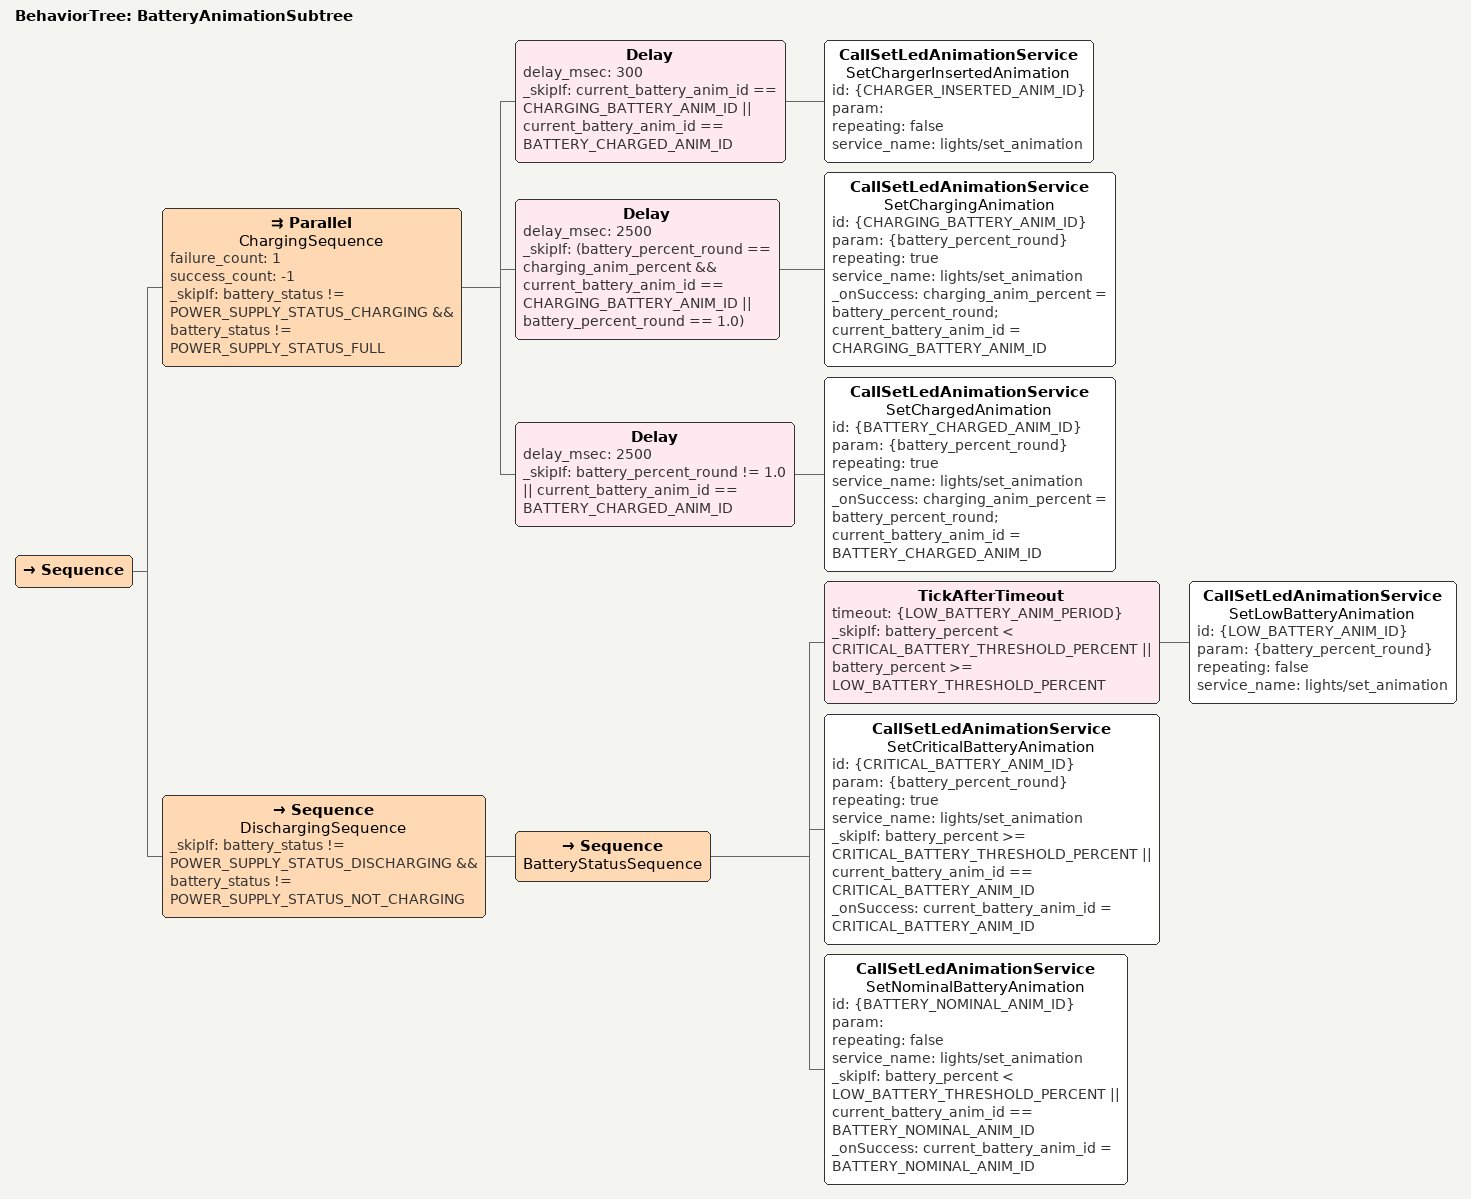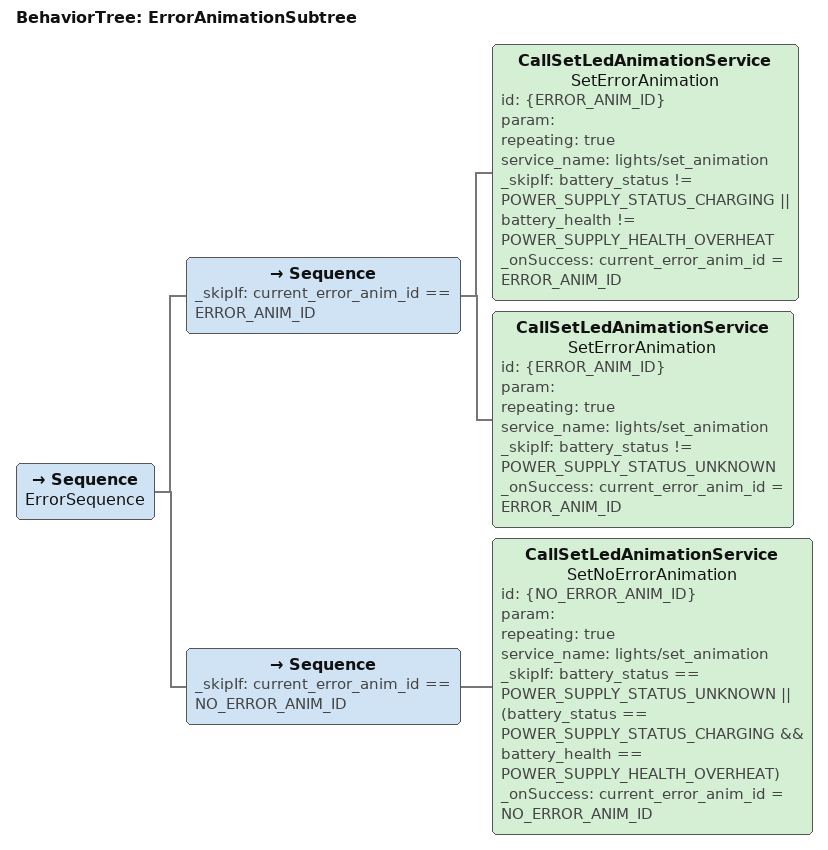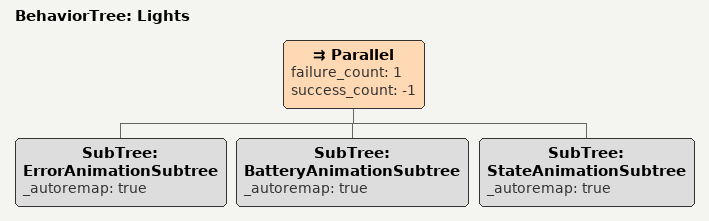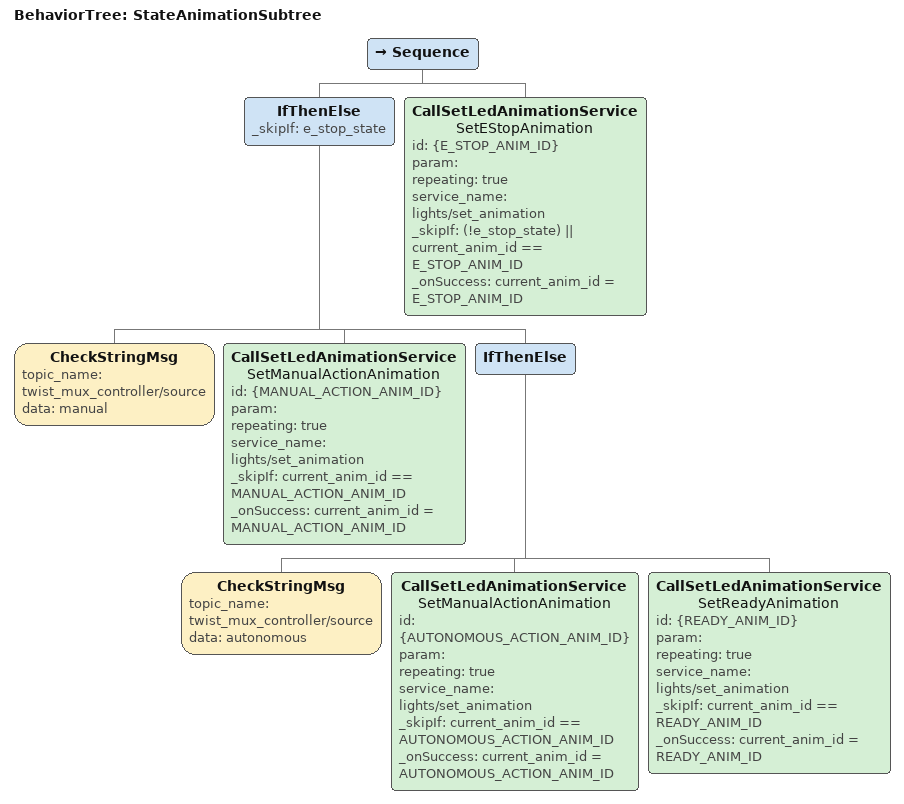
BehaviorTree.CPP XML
<?xml version="1.0" encoding="UTF-8"?>
<root BTCPP_format="4">
  <BehaviorTree ID="BatteryAnimationSubtree">
    <Sequence>
      <Parallel name="ChargingSequence"
                failure_count="1"
                success_count="-1"
                _skipIf="battery_status != POWER_SUPPLY_STATUS_CHARGING &#10;&amp;&amp; battery_status != POWER_SUPPLY_STATUS_FULL">
        <Delay delay_msec="300"
               _skipIf="current_battery_anim_id == CHARGING_BATTERY_ANIM_ID ||&#10;current_battery_anim_id == BATTERY_CHARGED_ANIM_ID">
          <CallSetLedAnimationService name="SetChargerInsertedAnimation"
                                      id="{CHARGER_INSERTED_ANIM_ID}"
                                      param=""
                                      repeating="false"
                                      service_name="lights/set_animation"/>
        </Delay>
        <Delay delay_msec="2500"
               _skipIf="(battery_percent_round == charging_anim_percent  &#10;&amp;&amp; current_battery_anim_id == CHARGING_BATTERY_ANIM_ID&#10;|| battery_percent_round == 1.0)">
          <CallSetLedAnimationService name="SetChargingAnimation"
                                      id="{CHARGING_BATTERY_ANIM_ID}"
                                      param="{battery_percent_round}"
                                      repeating="true"
                                      service_name="lights/set_animation"
                                      _onSuccess="charging_anim_percent = battery_percent_round; &#10;current_battery_anim_id = CHARGING_BATTERY_ANIM_ID"/>
        </Delay>
        <Delay delay_msec="2500"
               _skipIf="battery_percent_round != 1.0 &#10;|| current_battery_anim_id == BATTERY_CHARGED_ANIM_ID">
          <CallSetLedAnimationService name="SetChargedAnimation"
                                      id="{BATTERY_CHARGED_ANIM_ID}"
                                      param="{battery_percent_round}"
                                      repeating="true"
                                      service_name="lights/set_animation"
                                      _onSuccess="charging_anim_percent = battery_percent_round; &#10;current_battery_anim_id = BATTERY_CHARGED_ANIM_ID"/>
        </Delay>
      </Parallel>
      <Sequence name="DischargingSequence"
                _skipIf="battery_status != POWER_SUPPLY_STATUS_DISCHARGING &#10;&amp;&amp; battery_status != POWER_SUPPLY_STATUS_NOT_CHARGING">
        <Sequence name="BatteryStatusSequence">
          <TickAfterTimeout timeout="{LOW_BATTERY_ANIM_PERIOD}"
                            _skipIf="battery_percent &lt; CRITICAL_BATTERY_THRESHOLD_PERCENT &#10;|| battery_percent &gt;= LOW_BATTERY_THRESHOLD_PERCENT">
            <CallSetLedAnimationService name="SetLowBatteryAnimation"
                                        id="{LOW_BATTERY_ANIM_ID}"
                                        param="{battery_percent_round}"
                                        repeating="false"
                                        service_name="lights/set_animation"/>
          </TickAfterTimeout>
          <CallSetLedAnimationService name="SetCriticalBatteryAnimation"
                                      id="{CRITICAL_BATTERY_ANIM_ID}"
                                      param="{battery_percent_round}"
                                      repeating="true"
                                      service_name="lights/set_animation"
                                      _skipIf="battery_percent &gt;= CRITICAL_BATTERY_THRESHOLD_PERCENT &#10;|| current_battery_anim_id == CRITICAL_BATTERY_ANIM_ID"
                                      _onSuccess="current_battery_anim_id = CRITICAL_BATTERY_ANIM_ID"/>
          <CallSetLedAnimationService name="SetNominalBatteryAnimation"
                                      id="{BATTERY_NOMINAL_ANIM_ID}"
                                      param=""
                                      repeating="false"
                                      service_name="lights/set_animation"
                                      _skipIf="battery_percent &lt; LOW_BATTERY_THRESHOLD_PERCENT  &#10;|| current_battery_anim_id == BATTERY_NOMINAL_ANIM_ID"
                                      _onSuccess="current_battery_anim_id = BATTERY_NOMINAL_ANIM_ID"/>
        </Sequence>
      </Sequence>
    </Sequence>
  </BehaviorTree>

  <BehaviorTree ID="ErrorAnimationSubtree">
    <Sequence name="ErrorSequence">
      <Sequence _skipIf="current_error_anim_id == ERROR_ANIM_ID">
        <CallSetLedAnimationService name="SetErrorAnimation"
                                    id="{ERROR_ANIM_ID}"
                                    param=""
                                    repeating="true"
                                    service_name="lights/set_animation"
                                    _skipIf="battery_status != POWER_SUPPLY_STATUS_CHARGING &#10;|| battery_health != POWER_SUPPLY_HEALTH_OVERHEAT"
                                    _onSuccess="current_error_anim_id = ERROR_ANIM_ID"/>
        <CallSetLedAnimationService name="SetErrorAnimation"
                                    id="{ERROR_ANIM_ID}"
                                    param=""
                                    repeating="true"
                                    service_name="lights/set_animation"
                                    _skipIf="battery_status != POWER_SUPPLY_STATUS_UNKNOWN"
                                    _onSuccess="current_error_anim_id = ERROR_ANIM_ID"/>
      </Sequence>
      <Sequence _skipIf="current_error_anim_id == NO_ERROR_ANIM_ID">
        <CallSetLedAnimationService name="SetNoErrorAnimation"
                                    id="{NO_ERROR_ANIM_ID}"
                                    param=""
                                    repeating="true"
                                    service_name="lights/set_animation"
                                    _skipIf="battery_status == POWER_SUPPLY_STATUS_UNKNOWN &#10;|| (battery_status == POWER_SUPPLY_STATUS_CHARGING &#10;&amp;&amp; battery_health == POWER_SUPPLY_HEALTH_OVERHEAT)"
                                    _onSuccess="current_error_anim_id = NO_ERROR_ANIM_ID"/>
      </Sequence>
    </Sequence>
  </BehaviorTree>

  <BehaviorTree ID="Lights">
    <Parallel failure_count="1"
              success_count="-1">
      <SubTree ID="ErrorAnimationSubtree"
               _autoremap="true"/>
      <SubTree ID="BatteryAnimationSubtree"
               _autoremap="true"/>
      <SubTree ID="StateAnimationSubtree"
               _autoremap="true"/>
    </Parallel>
  </BehaviorTree>

  <BehaviorTree ID="StateAnimationSubtree">
    <Sequence>
      <IfThenElse _skipIf="e_stop_state">
        <CheckStringMsg topic_name="twist_mux_controller/source"
                        data="manual"/>
        <CallSetLedAnimationService name="SetManualActionAnimation"
                                    id="{MANUAL_ACTION_ANIM_ID}"
                                    param=""
                                    repeating="true"
                                    service_name="lights/set_animation"
                                    _skipIf="current_anim_id == MANUAL_ACTION_ANIM_ID"
                                    _onSuccess="current_anim_id = MANUAL_ACTION_ANIM_ID"/>
        <IfThenElse>
          <CheckStringMsg topic_name="twist_mux_controller/source"
                          data="autonomous"/>
          <CallSetLedAnimationService name="SetManualActionAnimation"
                                      id="{AUTONOMOUS_ACTION_ANIM_ID}"
                                      param=""
                                      repeating="true"
                                      service_name="lights/set_animation"
                                      _skipIf="current_anim_id == AUTONOMOUS_ACTION_ANIM_ID"
                                      _onSuccess="current_anim_id = AUTONOMOUS_ACTION_ANIM_ID"/>
          <CallSetLedAnimationService name="SetReadyAnimation"
                                      id="{READY_ANIM_ID}"
                                      param=""
                                      repeating="true"
                                      service_name="lights/set_animation"
                                      _skipIf="current_anim_id == READY_ANIM_ID"
                                      _onSuccess="current_anim_id = READY_ANIM_ID"/>
        </IfThenElse>
      </IfThenElse>
      <CallSetLedAnimationService name="SetEStopAnimation"
                                  id="{E_STOP_ANIM_ID}"
                                  param=""
                                  repeating="true"
                                  service_name="lights/set_animation"
                                  _skipIf="(!e_stop_state) || current_anim_id == E_STOP_ANIM_ID"
                                  _onSuccess="current_anim_id = E_STOP_ANIM_ID"/>
    </Sequence>
  </BehaviorTree>

</root>
